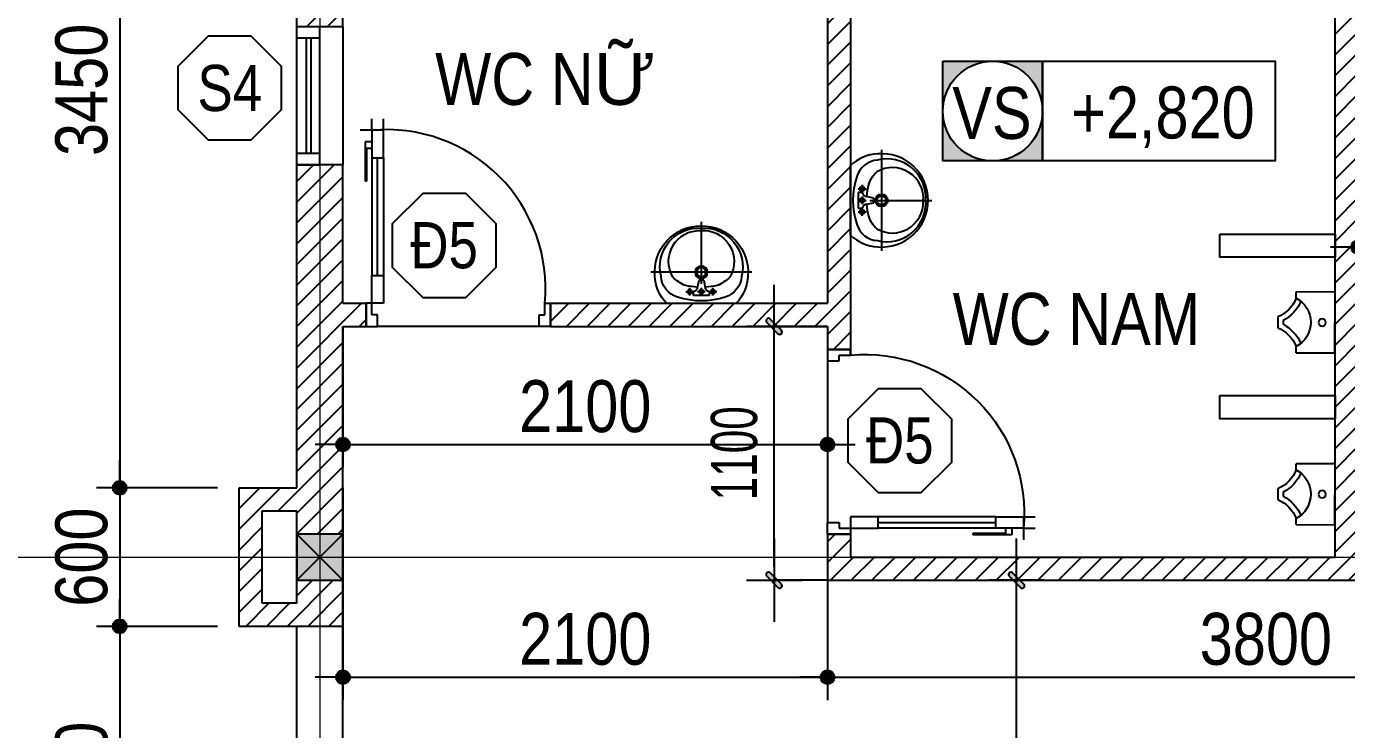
# Model space of a CAD drawing. Extents: x -79995 to 347433, y -157641 to 104789.
# Drawn here: x -14374 to -8652, y 44799 to 47846 of the extents above; entities that cross this region are included whole.
import ezdxf
from ezdxf.enums import TextEntityAlignment as Align

# ---------------------------------------------------------------- set-up
doc = ezdxf.new("R2010")
doc.units = 0
doc.linetypes.add('ACAD_ISO10W100', pattern=[18, 12, -3, 0, -3])
doc.layers.get('0').update_dxf_attribs({"color": 255, "linetype": 'CONTINUOUS'})
doc.layers.get('DEFPOINTS').update_dxf_attribs({"linetype": 'CONTINUOUS'})
for name, color, linetype in [('009', 251, 'CONTINUOUS'), ('DIM', 1, 'CONTINUOUS'), ('DOOR', 20, 'CONTINUOUS'), ('HACTH', 8, 'CONTINUOUS'), ('MEDIUM', 2, 'CONTINUOUS'), ('TAGS', 60, 'CONTINUOUS'), ('TEXT', 7, 'CONTINUOUS'), ('TUONG', 131, 'CONTINUOUS'), ('vat dung', 44, 'CONTINUOUS'), ('WALL', 4, 'CONTINUOUS')]:
    doc.layers.add(name, color=color, linetype=linetype)
for name, color, linetype, lineweight in [('16.VATDUNG', 153, 'CONTINUOUS', 9), ('NET-THAY', 2, 'CONTINUOUS', 13), ('TRUC', 24, 'CONTINUOUS', 0)]:
    doc.layers.add(name, color=color, linetype=linetype, lineweight=lineweight)
doc.styles.add('1', font='', dxfattribs={"height": 250})
doc.styles.add('HEL-CONDENSE', font='')
doc.styles.add('KICHTHUOC', font='', dxfattribs={"width": 0.8})
doc.styles.add('VNI-HELVE-CONDENSEN', font='')
doc.styles.get('1').set_extended_font_data('VNI-Helve-Condense')
doc.styles.get('HEL-CONDENSE').set_extended_font_data('VNI-Helve-Condense')
doc.styles.get('KICHTHUOC').set_extended_font_data('VNI-Helve-Condense')
doc.styles.get('VNI-HELVE-CONDENSEN').set_extended_font_data('VNI-Helve-Condense')
doc.dimstyles.new('1-100', dxfattribs={"dimtxt": 200, "dimasz": 60, "dimexe": 0, "dimexo": 0, "dimgap": 70, "dimtad": 1, "dimtoh": 1, "dimdec": 0, "dimzin": 9, "dimdsep": 46, "dimtxsty": 'KICHTHUOC', "dimblk": 'KTHUOC', "dimcen": 15, "dimdle": 150, "dimclrd": 256, "dimclre": 256, "dimclrt": 7, "dimadec": 0, "dimazin": 0, "dimtfac": 1, "dimtdec": 0, "dimtix": 1, "dimtmove": 2, "dimatfit": 3, "dimfxl": 1, "dimtolj": 1, "dimtzin": 1, "dimarcsym": 0})
doc.dimstyles.new('D100', dxfattribs={"dimtxt": 225, "dimasz": 1.2, "dimexe": 100, "dimexo": 0, "dimgap": 50, "dimtad": 1, "dimdec": 0, "dimzin": 13, "dimdsep": 46, "dimtxsty": 'HEL-CONDENSE', "dimblk": 'D50', "dimcen": 0, "dimclrd": 1, "dimclre": 1, "dimclrt": 7, "dimadec": 0, "dimazin": 0, "dimtfac": 1, "dimtdec": 0, "dimtmove": 0, "dimatfit": 3, "dimldrblk": 'D50', "dimfxl": 1, "dimtolj": 1, "dimtzin": 13, "dimarcsym": 0})

# ---------------------------------------------------------------- blocks, each defined once
blk = doc.blocks.new('A$C24795F3F')
at = {"layer": 'DOOR'}
for p, q in [((25, 850), (25, 900)), ((75, 850), (75, 900)), ((25, 850), (-25, 850)), ((75, 850), (25, 850)), ((25, 850), (25, 730)), ((75, 730), (75, 850)), ((25, 799.1), (-3.3, 799.1)), ((-3.3, 799.1), (-3.3, 629.5)), ((25, 770.9), (2.4, 770.9)), ((2.4, 770.9), (2.4, 629.5)), ((25, 799.1), (25, 770.9)), ((25, 752.9), (25, 220)), ((25, 730), (75, 730)), ((75, 730), (75, 220)), ((2.4, 629.5), (-3.3, 629.5)), ((25, 220), (75, 220)), ((25, 100), (25, 220)), ((75, 220), (75, 100)), ((25, 100), (0, 100)), ((0, 100), (0, 0)), ((75, 100), (25, 100)), ((25, 50), (25, 100)), ((775, 50), (775, 100)), ((775, 100), (800, 100)), ((800, 100), (800, 0)), ((0, 0), (50, 0)), ((50, 50), (25, 50)), ((50, 0), (50, 50)), ((750, 0), (750, 50)), ((750, 50), (775, 50)), ((800, 0), (750, 0))]:
    blk.add_line(p, q, dxfattribs=at)
at = {"layer": 'DOOR', "color": 8}
blk.add_line((50, 220), (50, 730), dxfattribs=at)
blk.add_arc((88.6, 163.6), 689.3, 354.7053, 95.2947, dxfattribs=at)
blk = doc.blocks.new('A$C20DD2EF5')
at = {"layer": 'vat dung'}
for p, q in [((211.6, 265.4), (-166.4, 265.4)), ((-40.4, 223.4), (-40.4, 181.4)), ((-19.4, 202.4), (-19.4, 223.4)), ((-19.4, 223.4), (64.6, 223.4)), ((22.6, 223.4), (22.6, 181.4)), ((64.6, 223.4), (64.6, 202.4)), ((85.6, 223.4), (85.6, 181.4)), ((-61.4, 202.4), (-19.4, 202.4)), ((1.6, 202.4), (43.6, 202.4)), ((10, 139.4), (1.6, 181.4)), ((22.6, 160.4), (22.6, -175.6)), ((43.6, 181.4), (35.2, 139.4)), ((106.5, 202.4), (64.6, 202.4)), ((-250.4, 97.4), (295.6, 97.4)), ((35.2, 139.4), (10, 139.4))]:
    blk.add_line(p, q, dxfattribs=at)
at = {"layer": 'vat dung', "extrusion": (0, 0, -1)}
for centre, major_axis, start_param, end_param in [((7.9, 103.7), (0.1, 237.8), -1.50917, -0.823122), ((-67.7, 108.7), (0, 128.6), -1.484237, -0.303174), ((22.6, -144.1), (0, 396.9), -0.329879, 0.329746), ((-40.4, 202.4), (8.91, 8.91), 0.785398, 7.068583), ((22.6, 202.4), (-8.91, 8.91), 2.356194490192184, 8.639379797371769), ((85.6, 202.4), (8.91, 8.91), 0.785398, 7.068583), ((118.6, 113.4), (0.2, 122.4), 0.266585, 1.518076), ((37.3, 103.7), (-0.1, 237.8), 0.823103, 1.509151), ((0, 0), (127.4, 127.4), 4.682819, 5.134941), ((22.6, -182.7), (-255.7, 255.7), 0.543834, 0.728979), ((-26, 174.9), (20, 20), -0.552303, 0.552303), ((22.6, -182.7), (255.7, 255.7), -0.728979, -0.543834), ((74.1, 171.8), (-22.7, 22.7), 5.801665, 6.764705), ((45.1, 0), (127.4, 127.4), -0.422552, 0.02957), ((21.2, 97), (0, 251.5), 3.136126, 4.797769), ((8.4, 68.2), (0, 210.6), 3.074642, 4.960285), ((13, 38.2), (0, 167.6), 3.055003, 5.246977), ((22.6, 97.4), (23.8, 23.8), 0.785398, 7.068583), ((22.6, 97.4), (-17.8, 17.8), 2.356194490192299, 8.639379797371884), ((36.7, 68.2), (0, 210.6), 1.323748, 3.208662), ((23.9, 97), (0, 251.5), 1.485485, 3.147128), ((32.7, 38.2), (0, 167), 1.033776, 3.172765)]:
    blk.add_ellipse(centre, major_axis=major_axis, ratio=1, start_param=start_param, end_param=end_param, dxfattribs=at)
blk = doc.blocks.new('FSD')
at = {"layer": 'vat dung'}
for p, q in [((2608519.3, -978698.5), (2608729.3, -978698.5)), ((2608519.3, -978698.5), (2608519.3, -978731.9)), ((2608729.3, -978698.5), (2608729.3, -979028.5)), ((2608419.3, -978892.9), (2608419.3, -978834.1)), ((2608449.3, -978874.1), (2608449.3, -978852.8)), ((2608519.3, -978995), (2608519.3, -979028.5)), ((2608729.3, -979028.5), (2608519.3, -979028.5))]:
    blk.add_line(p, q, dxfattribs=at)
blk.add_circle((2608660, -978863.5), 20, dxfattribs=at)
for centre, radius, start, end in [((2608345.4, -978661.7), 187.5, 293.20118, 337.99756), ((2608345.4, -978661.7), 217.5, 298.52455, 336.27693), ((2608448.1, -978863.5), 149.6, 298.45297, 61.54703), ((2608345.4, -979065.2), 187.5, 22.00244, 66.79882), ((2608345.4, -979065.2), 217.5, 23.72307, 61.47545)]:
    blk.add_arc(centre, radius, start, end, dxfattribs=at)
blk = doc.blocks.new('A$C11573478')
at = {"layer": 'DOOR'}
for p, q in [((-716.3, 109.8), (-716.3, 209.8)), ((-716.3, 209.8), (-116.3, 209.8)), ((-666.3, 109.8), (-666.3, 209.8)), ((-166.3, 109.8), (-166.3, 209.8)), ((-116.3, 109.8), (-116.3, 209.8)), ((-716.3, 109.8), (-116.3, 109.8))]:
    blk.add_line(p, q, dxfattribs=at)
at = {"layer": 'DOOR', "color": 251}
for p, q in [((-166.3, 169.8), (-666.3, 169.8)), ((-166.3, 149.8), (-666.3, 149.8))]:
    blk.add_line(p, q, dxfattribs=at)
blk = doc.blocks.new('A$C4EB403F5')
at = {"layer": 'TAGS', "linetype": 'Continuous', "ltscale": 20}
h = blk.add_hatch(color=256, dxfattribs=at)
h.paths.add_polyline_path([(480, 480), (240, 480, -0.414214), (480, 240)])
h.paths.add_polyline_path([(480, 240, -0.414214), (240, 0), (480, 0)])
h.paths.add_polyline_path([(0, 240), (0, 0), (240, 0, -0.414214)])
h.paths.add_polyline_path([(240, 480), (0, 480), (0, 240, -0.414214)])
at = {"layer": 'TAGS'}
for points in [[(0, 480), (480, 480), (480, 0), (0, 0)], [(480, 480), (1600, 480), (1600, 0), (480, 0)]]:
    blk.add_lwpolyline(points, close=True, dxfattribs=at)
at = {"layer": 'TAGS', "linetype": 'Continuous', "ltscale": 20}
blk.add_circle((240, 240), 240, dxfattribs=at)
at = {"layer": 'TAGS', "style": 'VNI-HELVE-CONDENSEN'}
blk.add_attdef('SN', text='', height=250, dxfattribs=at).set_placement((236.6, 231.5), align=Align.MIDDLE)
blk.add_attdef('±0.000', text='', height=250, dxfattribs=at).set_placement((1060, 233.5), align=Align.MIDDLE_CENTER)
blk = doc.blocks.new('A$C225A2996')
at = {"layer": 'WALL'}
blk.add_hatch(color=4, dxfattribs=at).paths.add_polyline_path([(531.4, 81.6), (731.4, 81.6), (731.4, 281.6), (531.4, 281.6)])
at = {"layer": 'WALL', "color": 4}
for p, q in [((531.4, 281.6), (731.4, 81.6)), ((531.4, 81.6), (731.4, 281.6))]:
    blk.add_line(p, q, dxfattribs=at)
blk.add_lwpolyline([(531.4, 81.6), (731.4, 81.6), (731.4, 281.6), (531.4, 281.6)], close=True, dxfattribs=at)
blk = doc.blocks.new('KH-CUADI')
at = {"layer": 'TAGS'}
blk.add_lwpolyline([(-124.3, 300), (-300, 124.3), (-300, -124.3), (-124.3, -300), (124.3, -300), (300, -124.3), (300, 124.3), (124.3, 300)], close=True, dxfattribs=at)
at = {"layer": 'TAGS', "style": 'VNI-HELVE-CONDENSEN'}
blk.add_attdef('D', text='', height=300, dxfattribs=at).set_placement((0, 0), align=Align.MIDDLE)
blk = doc.blocks.new('D50')
at = {"layer": 'DIM'}
blk.add_hatch(color=256, dxfattribs=at).paths.add_polyline_path([(25, 0, 1), (-25, 0, 1)])
blk.add_line((25, 0), (100, 0), dxfattribs=at)
blk.add_circle((0, 0), 25, dxfattribs=at)
blk = doc.blocks.new('*D308')
at = {"layer": 'DEFPOINTS', "color": 0, "linetype": 'Continuous', "transparency": 16777216}
for p in [(-13001.5, 45446.2), (-10901.5, 45446.2), (-10901.5, 45025.6)]:
    blk.add_point(p, dxfattribs=at)
at = {"layer": 'DIM', "color": 1, "linetype": 'Continuous', "lineweight": -2, "transparency": 16777216}
for p, q in [((-13001.5, 45446.2), (-13001.5, 44925.6)), ((-10901.5, 45446.2), (-10901.5, 44925.6)), ((-13000.3, 45025.6), (-10902.7, 45025.6))]:
    blk.add_line(p, q, dxfattribs=at)
at = {"layer": 'DIM', "color": 1, "linetype": 'Continuous', "lineweight": -2, "transparency": 16777216, "xscale": 1.199999999999999, "yscale": 1.199999999999999, "zscale": 1.199999999999999, "rotation": 180}
blk.add_blockref('D50', (-13001.5, 45025.6), dxfattribs=at)
at = {"layer": 'DIM', "color": 1, "linetype": 'Continuous', "lineweight": -2, "transparency": 16777216, "xscale": 1.199999999999999, "yscale": 1.199999999999999, "zscale": 1.199999999999999}
blk.add_blockref('D50', (-10901.5, 45025.6), dxfattribs=at)
at = {"layer": 'DIM', "color": 7, "linetype": 'Continuous', "transparency": 16777216, "insert": (-11951.5, 45190.5), "char_height": 225, "attachment_point": 5, "style": 'HEL-CONDENSE'}
blk.add_mtext('\\A1;2100', dxfattribs=at)
blk = doc.blocks.new('*D309')
at = {"layer": 'DEFPOINTS', "color": 0, "linetype": 'Continuous', "transparency": 16777216}
for p in [(-10901.5, 45446.2), (-7101.5, 45446.2), (-7101.5, 45025.6)]:
    blk.add_point(p, dxfattribs=at)
at = {"layer": 'DIM', "color": 1, "linetype": 'Continuous', "lineweight": -2, "transparency": 16777216}
for p, q in [((-10901.5, 45446.2), (-10901.5, 44925.6)), ((-7101.5, 45446.2), (-7101.5, 44925.6)), ((-10900.3, 45025.6), (-7102.7, 45025.6))]:
    blk.add_line(p, q, dxfattribs=at)
at = {"layer": 'DIM', "color": 1, "linetype": 'Continuous', "lineweight": -2, "transparency": 16777216, "xscale": 1.199999999999999, "yscale": 1.199999999999999, "zscale": 1.199999999999999, "rotation": 180}
blk.add_blockref('D50', (-10901.5, 45025.6), dxfattribs=at)
at = {"layer": 'DIM', "color": 1, "linetype": 'Continuous', "lineweight": -2, "transparency": 16777216, "xscale": 1.199999999999999, "yscale": 1.199999999999999, "zscale": 1.199999999999999}
blk.add_blockref('D50', (-7101.5, 45025.6), dxfattribs=at)
at = {"layer": 'DIM', "color": 7, "linetype": 'Continuous', "transparency": 16777216, "insert": (-9001.5, 45190.5), "char_height": 225, "attachment_point": 5, "style": 'HEL-CONDENSE'}
blk.add_mtext('\\A1;3800', dxfattribs=at)
blk = doc.blocks.new('*D328')
at = {"layer": 'DEFPOINTS', "color": 0, "transparency": 16777216}
for p in [(-13545.7, 49296.2), (-13969.2, 45846.2), (-13545.7, 45846.2)]:
    blk.add_point(p, dxfattribs=at)
at = {"layer": 'DIM', "color": 1, "lineweight": -2, "transparency": 16777216}
for p, q in [((-13545.7, 49296.2), (-14069.2, 49296.2)), ((-13969.2, 49295), (-13969.2, 45847.4)), ((-13545.7, 45846.2), (-14069.2, 45846.2))]:
    blk.add_line(p, q, dxfattribs=at)
at = {"layer": 'DIM', "color": 1, "lineweight": -2, "transparency": 16777216, "xscale": 1.199999999999999, "yscale": 1.199999999999999, "zscale": 1.199999999999999}
for p, rotation in [((-13969.2, 49296.2), 90), ((-13969.2, 45846.2), 270)]:
    blk.add_blockref('D50', p, dxfattribs=dict(at, rotation=rotation))
at = {"layer": 'DIM', "color": 7, "transparency": 16777216, "insert": (-14134.1, 47571.2), "char_height": 225, "attachment_point": 5, "rotation": 90, "style": 'HEL-CONDENSE'}
blk.add_mtext('\\A1;3450', dxfattribs=at)
blk = doc.blocks.new('*D329')
at = {"layer": 'DEFPOINTS', "color": 0, "transparency": 16777216}
for p in [(-13545.7, 45846.2), (-13969.2, 45246.2), (-13545.7, 45246.2)]:
    blk.add_point(p, dxfattribs=at)
at = {"layer": 'DIM', "color": 1, "lineweight": -2, "transparency": 16777216}
for p, q in [((-13545.7, 45846.2), (-14069.2, 45846.2)), ((-13969.2, 45845), (-13969.2, 45247.4)), ((-13545.7, 45246.2), (-14069.2, 45246.2))]:
    blk.add_line(p, q, dxfattribs=at)
at = {"layer": 'DIM', "color": 1, "lineweight": -2, "transparency": 16777216, "xscale": 1.199999999999999, "yscale": 1.199999999999999, "zscale": 1.199999999999999}
for p, rotation in [((-13969.2, 45846.2), 90), ((-13969.2, 45246.2), 270)]:
    blk.add_blockref('D50', p, dxfattribs=dict(at, rotation=rotation))
at = {"layer": 'DIM', "color": 7, "transparency": 16777216, "insert": (-14134.1, 45546.2), "char_height": 225, "attachment_point": 5, "rotation": 90, "style": 'HEL-CONDENSE'}
blk.add_mtext('\\A1;600', dxfattribs=at)
blk = doc.blocks.new('*D330')
at = {"layer": 'DEFPOINTS', "color": 0, "transparency": 16777216}
for p in [(-13545.7, 45246.2), (-13969.2, 43846.2), (-13536.5, 43846.2)]:
    blk.add_point(p, dxfattribs=at)
at = {"layer": 'DIM', "color": 1, "lineweight": -2, "transparency": 16777216}
for p, q in [((-13545.7, 45246.2), (-14069.2, 45246.2)), ((-13969.2, 45245), (-13969.2, 43847.4)), ((-13536.5, 43846.2), (-14069.2, 43846.2))]:
    blk.add_line(p, q, dxfattribs=at)
at = {"layer": 'DIM', "color": 1, "lineweight": -2, "transparency": 16777216, "xscale": 1.199999999999999, "yscale": 1.199999999999999, "zscale": 1.199999999999999}
for p, rotation in [((-13969.2, 45246.2), 90), ((-13969.2, 43846.2), 270)]:
    blk.add_blockref('D50', p, dxfattribs=dict(at, rotation=rotation))
at = {"layer": 'DIM', "color": 7, "transparency": 16777216, "insert": (-14134.1, 44546.2), "char_height": 225, "attachment_point": 5, "rotation": 90, "style": 'HEL-CONDENSE'}
blk.add_mtext('\\A1;1400', dxfattribs=at)
blk = doc.blocks.new('*D363')
at = {"layer": 'DEFPOINTS', "color": 0, "transparency": 16777216}
for p in [(-13001.5, 46546.2), (-10901.5, 46546.2), (-10901.5, 46033.9)]:
    blk.add_point(p, dxfattribs=at)
at = {"layer": 'DIM', "color": 1, "lineweight": -2, "transparency": 16777216}
for p, q in [((-13001.5, 46546.2), (-13001.5, 45933.9)), ((-10901.5, 46546.2), (-10901.5, 45933.9)), ((-13000.3, 46033.9), (-10902.7, 46033.9))]:
    blk.add_line(p, q, dxfattribs=at)
at = {"layer": 'DIM', "color": 1, "lineweight": -2, "transparency": 16777216, "xscale": 1.199999999999999, "yscale": 1.199999999999999, "zscale": 1.199999999999999, "rotation": 180}
blk.add_blockref('D50', (-13001.5, 46033.9), dxfattribs=at)
at = {"layer": 'DIM', "color": 1, "lineweight": -2, "transparency": 16777216, "xscale": 1.199999999999999, "yscale": 1.199999999999999, "zscale": 1.199999999999999}
blk.add_blockref('D50', (-10901.5, 46033.9), dxfattribs=at)
at = {"layer": 'DIM', "color": 7, "transparency": 16777216, "insert": (-11951.5, 46198.8), "char_height": 225, "attachment_point": 5, "style": 'HEL-CONDENSE'}
blk.add_mtext('\\A1;2100', dxfattribs=at)
blk = doc.blocks.new('KTHUOC')
at = {"ltscale": 50}
h = blk.add_hatch(color=256, dxfattribs=at)
edge = h.paths.add_edge_path()
edge.add_line((0.283, 0.53), (-0.53, -0.283))
edge.add_arc((-0.407, -0.407), 0.175, 135, 225)
edge.add_arc((-0.407, -0.407), 0.175, 225, 315)
edge.add_line((-0.283, -0.53), (0.53, 0.283))
edge.add_arc((0.407, 0.407), 0.175, 315, 405)
edge.add_arc((0.407, 0.407), 0.175, 45, 135)
for p, q in [((0, -2), (0, 2)), ((-3, 0), (3, 0))]:
    blk.add_line(p, q)
blk.add_lwpolyline([(0.283, 0.53), (-0.53, -0.283, 0.414214), (-0.53, -0.53), (-0.53, -0.53, 0.414214), (-0.283, -0.53), (0.53, 0.283, 0.414214), (0.53, 0.53), (0.53, 0.53, 0.414214)], format="xyb", close=True)
blk = doc.blocks.new('*D372')
at = {"layer": '009', "lineweight": -2, "transparency": 16777216}
for p, q in [((-10172.4, 45446.2), (-10081.9, 45446.2)), ((-10081.9, 43706.2), (-10081.9, 45386.2)), ((-10172.4, 43646.2), (-10081.9, 43646.2))]:
    blk.add_line(p, q, dxfattribs=at)
at = {"layer": 'DEFPOINTS', "color": 0, "transparency": 16777216}
for p in [(-10172.4, 45446.2), (-10081.9, 45446.2), (-10172.4, 43646.2)]:
    blk.add_point(p, dxfattribs=at)
at = {"layer": '009', "lineweight": -2, "transparency": 16777216, "xscale": 60, "yscale": 60, "zscale": 60}
for p, rotation in [((-10081.9, 45446.2), 90), ((-10081.9, 43646.2), 270)]:
    blk.add_blockref('KTHUOC', p, dxfattribs=dict(at, rotation=rotation))
at = {"layer": '009', "color": 7, "transparency": 16777216, "insert": (-10254, 44546.2), "char_height": 200, "attachment_point": 5, "rotation": 90, "style": 'KICHTHUOC'}
blk.add_mtext('\\A1;1800', dxfattribs=at)
blk = doc.blocks.new('*D373')
at = {"layer": '009', "lineweight": -2, "transparency": 16777216}
for p, q in [((-10901.5, 46546.2), (-11133.1, 46546.2)), ((-11133.1, 45506.2), (-11133.1, 46486.2)), ((-10901.5, 45446.2), (-11133.1, 45446.2))]:
    blk.add_line(p, q, dxfattribs=at)
at = {"layer": 'DEFPOINTS', "color": 0, "transparency": 16777216}
for p in [(-11133.1, 46546.2), (-10901.5, 46546.2), (-10901.5, 45446.2)]:
    blk.add_point(p, dxfattribs=at)
at = {"layer": '009', "lineweight": -2, "transparency": 16777216, "xscale": 60, "yscale": 60, "zscale": 60}
for p, rotation in [((-11133.1, 46546.2), 90), ((-11133.1, 45446.2), 270)]:
    blk.add_blockref('KTHUOC', p, dxfattribs=dict(at, rotation=rotation))
at = {"layer": '009', "color": 7, "transparency": 16777216, "insert": (-11305.3, 45996.2), "char_height": 200, "attachment_point": 5, "rotation": 90, "style": 'KICHTHUOC'}
blk.add_mtext('\\A1;1100', dxfattribs=at)
blk = doc.blocks.new('*D375')
at = {"layer": 'DEFPOINTS', "color": 0, "transparency": 16777216}
for p in [(-8601.5, 47795.4), (-4201.5, 47356.3), (-4201.5, 46889.3)]:
    blk.add_point(p, dxfattribs=at)
at = {"layer": 'DIM', "color": 1, "lineweight": -2, "transparency": 16777216}
for p, q in [((-8601.5, 47795.4), (-8601.5, 46789.3)), ((-4201.5, 47356.3), (-4201.5, 46789.3)), ((-8600.3, 46889.3), (-4202.7, 46889.3))]:
    blk.add_line(p, q, dxfattribs=at)
at = {"layer": 'DIM', "color": 1, "lineweight": -2, "transparency": 16777216, "xscale": 1.199999999999999, "yscale": 1.199999999999999, "zscale": 1.199999999999999, "rotation": 180}
blk.add_blockref('D50', (-8601.5, 46889.3), dxfattribs=at)
at = {"layer": 'DIM', "color": 1, "lineweight": -2, "transparency": 16777216, "xscale": 1.199999999999999, "yscale": 1.199999999999999, "zscale": 1.199999999999999}
blk.add_blockref('D50', (-4201.5, 46889.3), dxfattribs=at)
at = {"layer": 'DIM', "color": 7, "transparency": 16777216, "insert": (-6401.5, 47054.2), "char_height": 225, "attachment_point": 5, "style": 'HEL-CONDENSE'}
blk.add_mtext('\\A1;4400', dxfattribs=at)

msp = doc.modelspace()

# ---------------------------------------------------------------- hatches: boundary and pattern name
at = {"layer": '009'}
h = msp.add_hatch(dxfattribs=at)
h.set_pattern_fill('ANSI31', color=256, scale=20, style=0)
h.set_pattern_definition([(45, (-1312102.69, -334214.396), (-44.9012806, 44.9012806), [])])
h.paths.add_polyline_path([(-12701.548, 49896.161), (-13451.548, 49896.161), (-13451.548, 49296.161), (-13201.548, 49296.161), (-13201.548, 47846.161), (-13001.548, 47846.161), (-13001.548, 47946.161), (-12801.548, 47946.161), (-12801.548, 48033.661), (-12801.548, 48046.161), (-13001.548, 48046.161), (-13001.548, 49196.161), (-12701.548, 49196.161), (-12701.548, 49546.161)])
h.paths.add_polyline_path([(-13351.548, 49796.161), (-12801.548, 49796.161), (-12801.548, 49646.161), (-13001.548, 49646.161), (-13001.548, 49446.161), (-12801.548, 49446.161), (-12801.548, 49296.161), (-13001.548, 49296.161), (-13001.548, 49446.161), (-13201.548, 49446.161), (-13201.548, 49421.161), (-13201.548, 49396.161), (-13351.548, 49396.161)], flags=16)
h.paths.add_polyline_path([(-13001.548, 46546.161), (-12901.548, 46546.161), (-12901.548, 46646.161), (-13001.548, 46646.161), (-13001.548, 47246.161), (-13201.548, 47246.161), (-13201.548, 45846.161), (-13451.548, 45846.161), (-13451.548, 45246.161), (-13201.548, 45246.161), (-13001.548, 45246.161), (-13001.548, 45446.161), (-13201.548, 45446.161), (-13201.548, 45346.161), (-13351.548, 45346.161), (-13351.548, 45746.161), (-13201.548, 45746.161), (-13201.548, 45646.161), (-13001.548, 45646.161), (-13001.548, 45846.161)])
h.paths.add_polyline_path([(-10801.548, 47946.161), (-10601.548, 47946.161), (-10601.548, 48033.661), (-10601.548, 48046.161), (-10801.548, 48046.161), (-10801.548, 49446.161), (-10576.548, 49446.161), (-9801.548, 49446.161), (-9801.548, 48046.161), (-9901.548, 48046.161), (-9901.548, 47946.161), (-9601.548, 47946.161), (-9601.548, 48033.661), (-9601.548, 48046.161), (-9701.548, 48046.161), (-9701.548, 49446.161), (-9501.548, 49446.161), (-9501.548, 49646.161), (-9751.548, 49646.161), (-9751.548, 49846.161), (-10351.548, 49846.161), (-10351.548, 49646.161), (-11101.548, 49646.161), (-11101.548, 49546.161), (-11101.548, 49446.161), (-10901.548, 49446.161), (-10901.548, 48046.161), (-11101.548, 48046.161), (-11101.548, 47946.161), (-10901.548, 47946.161), (-10901.548, 46646.161), (-12101.548, 46646.161), (-12101.548, 46546.161), (-10901.548, 46546.161), (-10901.548, 46446.161), (-10801.548, 46446.161)])
h.paths.add_polyline_path([(-10251.548, 49646.161), (-10251.548, 49746.161), (-9851.548, 49746.161), (-9851.548, 49646.161), (-9951.548, 49646.161)], flags=17)
h.paths.add_polyline_path([(-7201.548, 49646.161), (-7301.548, 49646.161), (-7301.548, 49746.161), (-6901.548, 49746.161), (-6901.548, 49646.161), (-7001.548, 49646.161), (-7001.548, 49446.161), (-6301.548, 49446.161), (-6301.548, 49646.161), (-6801.548, 49646.161), (-6801.548, 49846.161), (-7401.548, 49846.161), (-7401.548, 49646.161), (-8901.548, 49646.161), (-8901.548, 49546.161), (-8901.548, 49446.161), (-8701.548, 49446.161), (-8701.548, 48046.161), (-8901.548, 48046.161), (-8901.548, 47946.161), (-8701.548, 47946.161), (-8701.548, 45546.161), (-10801.548, 45546.161), (-10801.548, 45646.161), (-10901.548, 45646.161), (-10901.548, 45446.161), (-8701.548, 45446.161), (-7201.548, 45446.161), (-7201.548, 45546.161), (-8601.548, 45546.161), (-8601.548, 49446.161), (-7201.548, 49446.161)])
h.paths.add_polyline_path([(-5601.548, 45546.161), (-7001.548, 45546.161), (-7001.548, 45446.161), (-5601.548, 45446.161)])
h.paths.add_polyline_path([(-4201.548, 49646.161), (-4301.548, 49646.161), (-4301.548, 49746.161), (-3901.548, 49746.161), (-3901.548, 49646.161), (-4001.548, 49646.161), (-4001.548, 49446.161), (-3301.548, 49446.161), (-3301.548, 49646.161), (-3801.548, 49646.161), (-3801.548, 49846.161), (-4401.548, 49846.161), (-4401.548, 49646.161), (-4901.548, 49646.161), (-4901.548, 49446.161), (-4201.548, 49446.161)])

# ---------------------------------------------------------------- linework, layer by layer
at = {"layer": 'DOOR'}
for p, q in [((-12151.548, 46546.161), (-12851.548, 46546.161)), ((-10901.548, 46396.161), (-10901.548, 45696.161))]:
    msp.add_line(p, q, dxfattribs=at)
at = {"layer": 'MEDIUM'}
for p, q in [((-13201.548, 43846.161), (-13201.548, 45246.161)), ((-13001.548, 43846.161), (-13001.548, 45246.161))]:
    msp.add_line(p, q, dxfattribs=at)
at = {"layer": 'NET-THAY', "linetype": 'ByBlock', "lineweight": -2}
msp.add_line((-13001.548, 47846.161), (-13001.548, 47246.161), dxfattribs=at)
for points in [[(-9201.548, 46946.161), (-8701.548, 46946.161), (-8701.548, 46846.161), (-9201.548, 46846.161)], [(-9201.548, 46246.161), (-8701.548, 46246.161), (-8701.548, 46146.161), (-9201.548, 46146.161)]]:
    msp.add_lwpolyline(points, close=True, dxfattribs=at)
at = {"layer": 'TRUC', "linetype": 'ACAD_ISO10W100', "ltscale": 0.2}
for points in [[(-13101.548, 51593.418), (-13101.548, 30516.389)], [(-15555.532, 45546.161), (22214.78, 45546.161)]]:
    msp.add_lwpolyline(points, dxfattribs=at)
at = {"layer": 'TUONG'}
for p, q in [((-13201.548, 47846.161), (-13201.548, 49296.161)), ((-13001.548, 47846.161), (-13001.548, 47946.161)), ((-13001.548, 47846.161), (-13001.548, 47946.161)), ((-8701.548, 45546.161), (-8701.548, 47946.161)), ((-13201.548, 47846.161), (-13001.548, 47846.161)), ((-13001.548, 47246.161), (-13201.548, 47246.161)), ((-13001.548, 46646.161), (-13001.548, 47246.161)), ((-13001.548, 46646.161), (-13001.548, 47246.161)), ((-13001.548, 46646.161), (-12901.548, 46646.161)), ((-12101.548, 46646.161), (-10901.548, 46646.161)), ((-13001.548, 45421.161), (-13001.548, 46546.161)), ((-13001.548, 45621.161), (-13001.548, 46546.161)), ((-13001.548, 46546.161), (-12901.548, 46546.161)), ((-12101.548, 46546.161), (-10901.548, 46546.161)), ((-13451.548, 45246.161), (-13451.548, 45846.161)), ((-13451.548, 45846.161), (-13201.548, 45846.161)), ((-13001.548, 45846.161), (-13001.548, 45246.161)), ((-13351.548, 45346.161), (-13351.548, 45746.161)), ((-13351.548, 45746.161), (-13201.548, 45746.161)), ((-13201.548, 45346.161), (-13351.548, 45346.161)), ((-13201.548, 45246.161), (-13451.548, 45246.161))]:
    msp.add_line(p, q, dxfattribs=at)
for points in [[(-10901.548, 47946.161), (-10901.548, 46646.161)], [(-10801.548, 47946.161), (-10801.548, 46421.161)], [(-13201.548, 45846.161), (-13201.548, 47246.161)], [(-13001.548, 46646.161), (-13001.548, 47246.161)], [(-12901.548, 46546.161), (-12901.548, 46646.161)], [(-12101.548, 46546.161), (-12101.548, 46646.161)], [(-13001.548, 45246.161), (-13001.548, 46546.161)], [(-10901.548, 46546.161), (-10901.548, 46421.161)], [(-10901.548, 46446.161), (-10801.548, 46446.161)], [(-13201.548, 45346.161), (-13201.548, 45746.161)], [(-10901.548, 45646.161), (-10901.548, 45446.161), (-8701.548, 45446.161)], [(-10901.548, 45646.161), (-10801.548, 45646.161)], [(-10901.548, 45646.161), (-10801.548, 45646.161)], [(-10801.548, 45646.161), (-10801.548, 45546.161), (-8701.548, 45546.161)], [(-8701.548, 45446.161), (-5601.548, 45446.161)], [(-13201.548, 45246.161), (-13201.548, 45246.161)], [(-13001.548, 45246.161), (-13201.548, 45246.161)]]:
    msp.add_lwpolyline(points, dxfattribs=at)

# ---------------------------------------------------------------- block references
at = {"layer": '16.VATDUNG', "xscale": -0.8000000000442693, "yscale": 0.7999999998137355, "zscale": 0.8, "rotation": 179.8537794983833}
for p in [(-2097677.012, -731199.097), (-2097677.012, -731943.615)]:
    msp.add_blockref('FSD', p, dxfattribs=at)
at = {"layer": 'DOOR', "lineweight": -2, "xscale": -1, "rotation": 270}
msp.add_blockref('A$C11573478', (-13311.306, 47962.467), dxfattribs=at)
at = {"layer": 'DOOR'}
msp.add_blockref('A$C24795F3F', (-12901.548, 46546.161), dxfattribs=at)
at = {"layer": 'DOOR', "xscale": -1, "rotation": 270}
msp.add_blockref('A$C24795F3F', (-10901.548, 45646.161), dxfattribs=at)
at = {"layer": 'HACTH', "yscale": 0.8000000000465661, "zscale": 0.8}
for p, xscale, rotation in [((-10589.212, 47110.452), -0.8000000000465661, 90), ((-11430.135, 46858.497), 0.8000000000465661, 180)]:
    msp.add_blockref('A$C20DD2EF5', p, dxfattribs=dict(at, xscale=xscale, rotation=rotation))
at = {"layer": 'TAGS', "linetype": 'Continuous'}
ref = msp.add_blockref('KH-CUADI', (-13492.236, 47579.409), dxfattribs=dict(at, xscale=0.75, yscale=0.75, zscale=0.75, rotation=180))
ref.add_attrib('D', 'S4', dxfattribs={"color": 7, "height": 200, "style": 'VNI-HELVE-CONDENSEN'}).set_placement((-13492.236, 47579.409), align=Align.MIDDLE)
at = {"layer": 'TAGS', "linetype": 'Continuous', "ltscale": 20, "xscale": 0.8999999999068677, "yscale": 0.9000000000232831, "zscale": 0.9}
msp.add_blockref('A$C4EB403F5', (-10401.703, 47262.917), dxfattribs=at).add_auto_attribs({'±0.000': '+2,820', 'SN': 'VS'})
at = {"layer": 'TAGS', "linetype": 'Continuous'}
ref = msp.add_blockref('KH-CUADI', (-12562.851, 46896.667), dxfattribs=dict(at, xscale=0.75, yscale=0.75, zscale=0.75, rotation=180))
ref.add_attrib('D', 'Ñ5', dxfattribs={"color": 7, "height": 200, "style": 'VNI-HELVE-CONDENSEN'}).set_placement((-12562.851, 46896.667), align=Align.MIDDLE)
ref = msp.add_blockref('KH-CUADI', (-10587.97, 46050.591), dxfattribs=dict(at, xscale=0.75, yscale=0.75, zscale=0.75, rotation=180))
ref.add_attrib('D', 'Ñ5', dxfattribs={"color": 7, "height": 200, "style": 'VNI-HELVE-CONDENSEN'}).set_placement((-10587.97, 46050.591), align=Align.MIDDLE)
at = {"layer": 'TUONG', "color": 4}
msp.add_blockref('A$C225A2996', (-13732.938, 45364.528), dxfattribs=at)

# ---------------------------------------------------------------- texts
at = {"layer": 'TEXT', "char_height": 225, "attachment_point": 2, "style": '1'}
for s, insert in [('WC N{\\fArial|b0|i0|c0|p34;Ữ} ', (-12124.301, 47731.03)), ('WC NAM', (-9822.256, 46691.166))]:
    msp.add_mtext(s, dxfattribs=dict(at, insert=insert))

# ---------------------------------------------------------------- dimensions: what is measured, and where the dimension line sits
at = {"layer": '009'}
for base, p1, p2, picture, middle in [((-11133.148, 46546.161), (-10901.548, 45446.161), (-10901.548, 46546.161), '*D373', (-11305.281, 45996.161)), ((-10081.896, 45446.161), (-10172.409, 43646.161), (-10172.409, 45446.161), '*D372', (-10254.029, 44546.161))]:
    dim = msp.add_linear_dim(base=base, p1=p1, p2=p2, angle=90, dimstyle='1-100', dxfattribs=at)
    dim.commit()
    dim.dimension.update_dxf_attribs({"geometry": picture, "text_midpoint": middle})
at = {"layer": 'DIM'}
for base, p1, p2, picture, middle in [((-13969.245, 45846.161), (-13545.685, 49296.161), (-13545.685, 45846.161), '*D328', (-14134.145, 47571.161)), ((-13969.245, 45246.161), (-13545.685, 45846.161), (-13545.685, 45246.161), '*D329', (-14134.145, 45546.161)), ((-13969.245, 43846.161), (-13545.685, 45246.161), (-13536.526, 43846.161), '*D330', (-14134.145, 44546.161))]:
    dim = msp.add_linear_dim(base=base, p1=p1, p2=p2, angle=90, dimstyle='D100', override={"dimtmove": 1}, dxfattribs=at)
    dim.commit()
    dim.dimension.update_dxf_attribs({"geometry": picture, "text_midpoint": middle})
for base, p1, p2, picture, middle in [((-4201.548, 46889.259), (-8601.548, 47795.396), (-4201.548, 47356.331), '*D375', (-6401.548, 47054.159)), ((-10901.548, 46033.882), (-13001.548, 46546.161), (-10901.548, 46546.161), '*D363', (-11951.548, 46198.782))]:
    dim = msp.add_linear_dim(base=base, p1=p1, p2=p2, dimstyle='D100', override={"dimtmove": 1}, dxfattribs=at)
    dim.commit()
    dim.dimension.update_dxf_attribs({"geometry": picture, "text_midpoint": middle})
at = {"layer": 'DIM', "linetype": 'Continuous'}
dim = msp.add_linear_dim(base=(-10901.548, 45025.631), p1=(-13001.548, 45446.161), p2=(-10901.548, 45446.161), dimstyle='D100', dxfattribs=at)
dim.commit()
dim.dimension.update_dxf_attribs({"geometry": '*D308', "text_midpoint": (-11951.548, 45190.531)})
dim = msp.add_linear_dim(base=(-7101.548, 45025.631), p1=(-10901.548, 45446.161), p2=(-7101.548, 45446.161), dimstyle='D100', override={"dimtmove": 1}, dxfattribs=at)
dim.commit()
dim.dimension.update_dxf_attribs({"geometry": '*D309', "text_midpoint": (-9001.548, 45190.531)})

doc.saveas('drawing.dxf')
